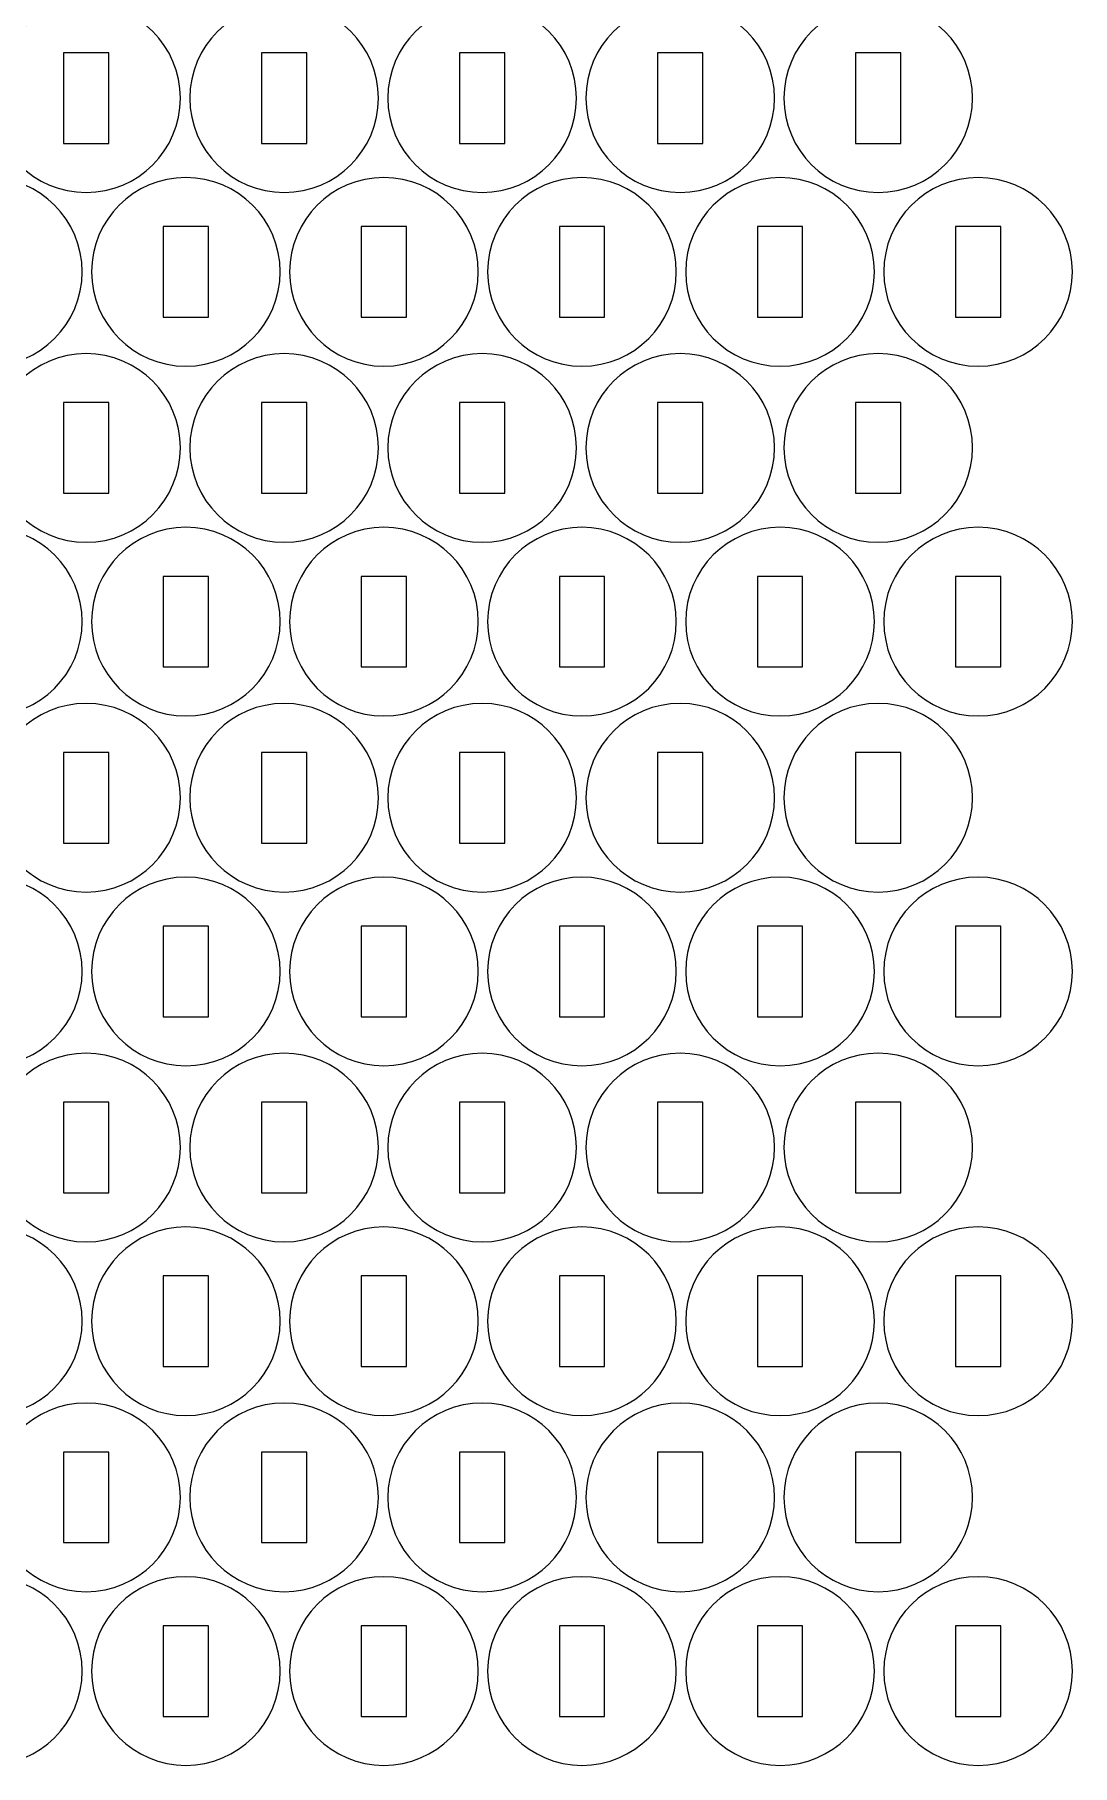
# Model space of a CAD drawing. Header units: millimetres. Extents: x -587 to 587, y -183 to 183.
# Drawn here: x 517.8 to 586.6, y -50.1 to 64.6 of the extents above; entities that cross this region are included whole.
import ezdxf

# ---------------------------------------------------------------- set-up
doc = ezdxf.new("R2010")
doc.units = ezdxf.units.MM
doc.header["$MEASUREMENT"] = 0
doc.layers.add('Camada 1', color=7, linetype='Continuous')

msp = doc.modelspace()

# ---------------------------------------------------------------- linework, layer by layer
at = {"layer": 'Camada 1', "lineweight": 20}
for points in [[(521.2447, 66.6171), (524.6965, 66.6171), (527.4947, 63.8189), (527.4947, 60.3671), (527.4947, 60.3671), (527.4947, 56.9153), (524.6965, 54.1171), (521.2447, 54.1171), (521.2447, 54.1171), (517.7929, 54.1171), (514.9947, 56.9153), (514.9947, 60.3671), (514.9947, 60.3671), (514.9947, 63.8189), (517.7929, 66.6171), (521.2447, 66.6171)], [(534.368, 66.6171), (537.8198, 66.6171), (540.618, 63.8189), (540.618, 60.3671), (540.618, 60.3671), (540.618, 56.9153), (537.8198, 54.1171), (534.368, 54.1171), (534.368, 54.1171), (530.9162, 54.1171), (528.118, 56.9153), (528.118, 60.3671), (528.118, 60.3671), (528.118, 63.8189), (530.9162, 66.6171), (534.368, 66.6171)], [(547.4913, 66.6171), (550.9431, 66.6171), (553.7413, 63.8189), (553.7413, 60.3671), (553.7413, 60.3671), (553.7413, 56.9153), (550.9431, 54.1171), (547.4913, 54.1171), (547.4913, 54.1171), (544.0395, 54.1171), (541.2413, 56.9153), (541.2413, 60.3671), (541.2413, 60.3671), (541.2413, 63.8189), (544.0395, 66.6171), (547.4913, 66.6171)], [(560.6146, 66.6171), (564.0664, 66.6171), (566.8646, 63.8189), (566.8646, 60.3671), (566.8646, 60.3671), (566.8646, 56.9153), (564.0664, 54.1171), (560.6146, 54.1171), (560.6146, 54.1171), (557.1628, 54.1171), (554.3646, 56.9153), (554.3646, 60.3671), (554.3646, 60.3671), (554.3646, 63.8189), (557.1628, 66.6171), (560.6146, 66.6171)], [(573.7379, 66.6171), (577.1897, 66.6171), (579.9879, 63.8189), (579.9879, 60.3671), (579.9879, 60.3671), (579.9879, 56.9153), (577.1897, 54.1171), (573.7379, 54.1171), (573.7379, 54.1171), (570.2861, 54.1171), (567.4879, 56.9153), (567.4879, 60.3671), (567.4879, 60.3671), (567.4879, 63.8189), (570.2861, 66.6171), (573.7379, 66.6171)], [(519.7447, 63.3671), (519.7447, 63.3671), (522.7447, 63.3671), (522.7447, 63.3671), (522.7447, 63.3671), (522.7447, 63.3671), (522.7447, 57.3671), (522.7447, 57.3671), (522.7447, 57.3671), (522.7447, 57.3671), (519.7447, 57.3671), (519.7447, 57.3671), (519.7447, 57.3671), (519.7447, 57.3671), (519.7447, 63.3671), (519.7447, 63.3671)], [(532.868, 63.3671), (532.868, 63.3671), (535.868, 63.3671), (535.868, 63.3671), (535.868, 63.3671), (535.868, 63.3671), (535.868, 57.3671), (535.868, 57.3671), (535.868, 57.3671), (535.868, 57.3671), (532.868, 57.3671), (532.868, 57.3671), (532.868, 57.3671), (532.868, 57.3671), (532.868, 63.3671), (532.868, 63.3671)], [(545.9913, 63.3671), (545.9913, 63.3671), (548.9913, 63.3671), (548.9913, 63.3671), (548.9913, 63.3671), (548.9913, 63.3671), (548.9913, 57.3671), (548.9913, 57.3671), (548.9913, 57.3671), (548.9913, 57.3671), (545.9913, 57.3671), (545.9913, 57.3671), (545.9913, 57.3671), (545.9913, 57.3671), (545.9913, 63.3671), (545.9913, 63.3671)], [(559.1146, 63.3671), (559.1146, 63.3671), (562.1146, 63.3671), (562.1146, 63.3671), (562.1146, 63.3671), (562.1146, 63.3671), (562.1146, 57.3671), (562.1146, 57.3671), (562.1146, 57.3671), (562.1146, 57.3671), (559.1146, 57.3671), (559.1146, 57.3671), (559.1146, 57.3671), (559.1146, 57.3671), (559.1146, 63.3671), (559.1146, 63.3671)], [(572.2379, 63.3671), (572.2379, 63.3671), (575.2379, 63.3671), (575.2379, 63.3671), (575.2379, 63.3671), (575.2379, 63.3671), (575.2379, 57.3671), (575.2379, 57.3671), (575.2379, 57.3671), (575.2379, 57.3671), (572.2379, 57.3671), (572.2379, 57.3671), (572.2379, 57.3671), (572.2379, 57.3671), (572.2379, 63.3671), (572.2379, 63.3671)], [(514.736, 55.1076), (518.1878, 55.1076), (520.986, 52.3094), (520.986, 48.8576), (520.986, 48.8576), (520.986, 45.4058), (518.1878, 42.6076), (514.736, 42.6076), (514.736, 42.6076), (511.2842, 42.6076), (508.486, 45.4058), (508.486, 48.8576), (508.486, 48.8576), (508.486, 52.3094), (511.2842, 55.1076), (514.736, 55.1076)], [(527.8593, 55.1076), (531.3111, 55.1076), (534.1093, 52.3094), (534.1093, 48.8576), (534.1093, 48.8576), (534.1093, 45.4058), (531.3111, 42.6076), (527.8593, 42.6076), (527.8593, 42.6076), (524.4075, 42.6076), (521.6093, 45.4058), (521.6093, 48.8576), (521.6093, 48.8576), (521.6093, 52.3094), (524.4075, 55.1076), (527.8593, 55.1076)], [(540.9826, 55.1076), (544.4344, 55.1076), (547.2326, 52.3094), (547.2326, 48.8576), (547.2326, 48.8576), (547.2326, 45.4058), (544.4344, 42.6076), (540.9826, 42.6076), (540.9826, 42.6076), (537.5308, 42.6076), (534.7326, 45.4058), (534.7326, 48.8576), (534.7326, 48.8576), (534.7326, 52.3094), (537.5308, 55.1076), (540.9826, 55.1076)], [(554.1059, 55.1076), (557.5577, 55.1076), (560.3559, 52.3094), (560.3559, 48.8576), (560.3559, 48.8576), (560.3559, 45.4058), (557.5577, 42.6076), (554.1059, 42.6076), (554.1059, 42.6076), (550.6541, 42.6076), (547.8559, 45.4058), (547.8559, 48.8576), (547.8559, 48.8576), (547.8559, 52.3094), (550.6541, 55.1076), (554.1059, 55.1076)], [(567.2292, 55.1076), (570.681, 55.1076), (573.4792, 52.3094), (573.4792, 48.8576), (573.4792, 48.8576), (573.4792, 45.4058), (570.681, 42.6076), (567.2292, 42.6076), (567.2292, 42.6076), (563.7774, 42.6076), (560.9792, 45.4058), (560.9792, 48.8576), (560.9792, 48.8576), (560.9792, 52.3094), (563.7774, 55.1076), (567.2292, 55.1076)], [(580.3525, 55.1076), (583.8043, 55.1076), (586.6025, 52.3094), (586.6025, 48.8576), (586.6025, 48.8576), (586.6025, 45.4058), (583.8043, 42.6076), (580.3525, 42.6076), (580.3525, 42.6076), (576.9007, 42.6076), (574.1025, 45.4058), (574.1025, 48.8576), (574.1025, 48.8576), (574.1025, 52.3094), (576.9007, 55.1076), (580.3525, 55.1076)], [(526.3593, 51.8576), (526.3593, 51.8576), (529.3593, 51.8576), (529.3593, 51.8576), (529.3593, 51.8576), (529.3593, 51.8576), (529.3593, 45.8576), (529.3593, 45.8576), (529.3593, 45.8576), (529.3593, 45.8576), (526.3593, 45.8576), (526.3593, 45.8576), (526.3593, 45.8576), (526.3593, 45.8576), (526.3593, 51.8576), (526.3593, 51.8576)], [(539.4826, 51.8576), (539.4826, 51.8576), (542.4826, 51.8576), (542.4826, 51.8576), (542.4826, 51.8576), (542.4826, 51.8576), (542.4826, 45.8576), (542.4826, 45.8576), (542.4826, 45.8576), (542.4826, 45.8576), (539.4826, 45.8576), (539.4826, 45.8576), (539.4826, 45.8576), (539.4826, 45.8576), (539.4826, 51.8576), (539.4826, 51.8576)], [(552.6059, 51.8576), (552.6059, 51.8576), (555.6059, 51.8576), (555.6059, 51.8576), (555.6059, 51.8576), (555.6059, 51.8576), (555.6059, 45.8576), (555.6059, 45.8576), (555.6059, 45.8576), (555.6059, 45.8576), (552.6059, 45.8576), (552.6059, 45.8576), (552.6059, 45.8576), (552.6059, 45.8576), (552.6059, 51.8576), (552.6059, 51.8576)], [(565.7292, 51.8576), (565.7292, 51.8576), (568.7292, 51.8576), (568.7292, 51.8576), (568.7292, 51.8576), (568.7292, 51.8576), (568.7292, 45.8576), (568.7292, 45.8576), (568.7292, 45.8576), (568.7292, 45.8576), (565.7292, 45.8576), (565.7292, 45.8576), (565.7292, 45.8576), (565.7292, 45.8576), (565.7292, 51.8576), (565.7292, 51.8576)], [(578.8525, 51.8576), (578.8525, 51.8576), (581.8525, 51.8576), (581.8525, 51.8576), (581.8525, 51.8576), (581.8525, 51.8576), (581.8525, 45.8576), (581.8525, 45.8576), (581.8525, 45.8576), (581.8525, 45.8576), (578.8525, 45.8576), (578.8525, 45.8576), (578.8525, 45.8576), (578.8525, 45.8576), (578.8525, 51.8576), (578.8525, 51.8576)], [(521.2447, 43.4395), (524.6965, 43.4395), (527.4947, 40.6413), (527.4947, 37.1895), (527.4947, 37.1895), (527.4947, 33.7377), (524.6965, 30.9395), (521.2447, 30.9395), (521.2447, 30.9395), (517.7929, 30.9395), (514.9947, 33.7377), (514.9947, 37.1895), (514.9947, 37.1895), (514.9947, 40.6413), (517.7929, 43.4395), (521.2447, 43.4395)], [(534.368, 43.4395), (537.8198, 43.4395), (540.618, 40.6413), (540.618, 37.1895), (540.618, 37.1895), (540.618, 33.7377), (537.8198, 30.9395), (534.368, 30.9395), (534.368, 30.9395), (530.9162, 30.9395), (528.118, 33.7377), (528.118, 37.1895), (528.118, 37.1895), (528.118, 40.6413), (530.9162, 43.4395), (534.368, 43.4395)], [(547.4913, 43.4395), (550.9431, 43.4395), (553.7413, 40.6413), (553.7413, 37.1895), (553.7413, 37.1895), (553.7413, 33.7377), (550.9431, 30.9395), (547.4913, 30.9395), (547.4913, 30.9395), (544.0395, 30.9395), (541.2413, 33.7377), (541.2413, 37.1895), (541.2413, 37.1895), (541.2413, 40.6413), (544.0395, 43.4395), (547.4913, 43.4395)], [(560.6146, 43.4395), (564.0664, 43.4395), (566.8646, 40.6413), (566.8646, 37.1895), (566.8646, 37.1895), (566.8646, 33.7377), (564.0664, 30.9395), (560.6146, 30.9395), (560.6146, 30.9395), (557.1628, 30.9395), (554.3646, 33.7377), (554.3646, 37.1895), (554.3646, 37.1895), (554.3646, 40.6413), (557.1628, 43.4395), (560.6146, 43.4395)], [(573.7379, 43.4395), (577.1897, 43.4395), (579.9879, 40.6413), (579.9879, 37.1895), (579.9879, 37.1895), (579.9879, 33.7377), (577.1897, 30.9395), (573.7379, 30.9395), (573.7379, 30.9395), (570.2861, 30.9395), (567.4879, 33.7377), (567.4879, 37.1895), (567.4879, 37.1895), (567.4879, 40.6413), (570.2861, 43.4395), (573.7379, 43.4395)], [(519.7447, 40.1895), (519.7447, 40.1895), (522.7447, 40.1895), (522.7447, 40.1895), (522.7447, 40.1895), (522.7447, 40.1895), (522.7447, 34.1895), (522.7447, 34.1895), (522.7447, 34.1895), (522.7447, 34.1895), (519.7447, 34.1895), (519.7447, 34.1895), (519.7447, 34.1895), (519.7447, 34.1895), (519.7447, 40.1895), (519.7447, 40.1895)], [(532.868, 40.1895), (532.868, 40.1895), (535.868, 40.1895), (535.868, 40.1895), (535.868, 40.1895), (535.868, 40.1895), (535.868, 34.1895), (535.868, 34.1895), (535.868, 34.1895), (535.868, 34.1895), (532.868, 34.1895), (532.868, 34.1895), (532.868, 34.1895), (532.868, 34.1895), (532.868, 40.1895), (532.868, 40.1895)], [(545.9913, 40.1895), (545.9913, 40.1895), (548.9913, 40.1895), (548.9913, 40.1895), (548.9913, 40.1895), (548.9913, 40.1895), (548.9913, 34.1895), (548.9913, 34.1895), (548.9913, 34.1895), (548.9913, 34.1895), (545.9913, 34.1895), (545.9913, 34.1895), (545.9913, 34.1895), (545.9913, 34.1895), (545.9913, 40.1895), (545.9913, 40.1895)], [(559.1146, 40.1895), (559.1146, 40.1895), (562.1146, 40.1895), (562.1146, 40.1895), (562.1146, 40.1895), (562.1146, 40.1895), (562.1146, 34.1895), (562.1146, 34.1895), (562.1146, 34.1895), (562.1146, 34.1895), (559.1146, 34.1895), (559.1146, 34.1895), (559.1146, 34.1895), (559.1146, 34.1895), (559.1146, 40.1895), (559.1146, 40.1895)], [(572.2379, 40.1895), (572.2379, 40.1895), (575.2379, 40.1895), (575.2379, 40.1895), (575.2379, 40.1895), (575.2379, 40.1895), (575.2379, 34.1895), (575.2379, 34.1895), (575.2379, 34.1895), (575.2379, 34.1895), (572.2379, 34.1895), (572.2379, 34.1895), (572.2379, 34.1895), (572.2379, 34.1895), (572.2379, 40.1895), (572.2379, 40.1895)], [(514.736, 31.93), (518.1878, 31.93), (520.986, 29.1318), (520.986, 25.68), (520.986, 25.68), (520.986, 22.2282), (518.1878, 19.43), (514.736, 19.43), (514.736, 19.43), (511.2842, 19.43), (508.486, 22.2282), (508.486, 25.68), (508.486, 25.68), (508.486, 29.1318), (511.2842, 31.93), (514.736, 31.93)], [(527.8593, 31.93), (531.3111, 31.93), (534.1093, 29.1318), (534.1093, 25.68), (534.1093, 25.68), (534.1093, 22.2282), (531.3111, 19.43), (527.8593, 19.43), (527.8593, 19.43), (524.4075, 19.43), (521.6093, 22.2282), (521.6093, 25.68), (521.6093, 25.68), (521.6093, 29.1318), (524.4075, 31.93), (527.8593, 31.93)], [(540.9826, 31.93), (544.4344, 31.93), (547.2326, 29.1318), (547.2326, 25.68), (547.2326, 25.68), (547.2326, 22.2282), (544.4344, 19.43), (540.9826, 19.43), (540.9826, 19.43), (537.5308, 19.43), (534.7326, 22.2282), (534.7326, 25.68), (534.7326, 25.68), (534.7326, 29.1318), (537.5308, 31.93), (540.9826, 31.93)], [(554.1059, 31.93), (557.5577, 31.93), (560.3559, 29.1318), (560.3559, 25.68), (560.3559, 25.68), (560.3559, 22.2282), (557.5577, 19.43), (554.1059, 19.43), (554.1059, 19.43), (550.6541, 19.43), (547.8559, 22.2282), (547.8559, 25.68), (547.8559, 25.68), (547.8559, 29.1318), (550.6541, 31.93), (554.1059, 31.93)], [(567.2292, 31.93), (570.681, 31.93), (573.4792, 29.1318), (573.4792, 25.68), (573.4792, 25.68), (573.4792, 22.2282), (570.681, 19.43), (567.2292, 19.43), (567.2292, 19.43), (563.7774, 19.43), (560.9792, 22.2282), (560.9792, 25.68), (560.9792, 25.68), (560.9792, 29.1318), (563.7774, 31.93), (567.2292, 31.93)], [(580.3525, 31.93), (583.8043, 31.93), (586.6025, 29.1318), (586.6025, 25.68), (586.6025, 25.68), (586.6025, 22.2282), (583.8043, 19.43), (580.3525, 19.43), (580.3525, 19.43), (576.9007, 19.43), (574.1025, 22.2282), (574.1025, 25.68), (574.1025, 25.68), (574.1025, 29.1318), (576.9007, 31.93), (580.3525, 31.93)], [(526.3593, 28.68), (526.3593, 28.68), (529.3593, 28.68), (529.3593, 28.68), (529.3593, 28.68), (529.3593, 28.68), (529.3593, 22.68), (529.3593, 22.68), (529.3593, 22.68), (529.3593, 22.68), (526.3593, 22.68), (526.3593, 22.68), (526.3593, 22.68), (526.3593, 22.68), (526.3593, 28.68), (526.3593, 28.68)], [(539.4826, 28.68), (539.4826, 28.68), (542.4826, 28.68), (542.4826, 28.68), (542.4826, 28.68), (542.4826, 28.68), (542.4826, 22.68), (542.4826, 22.68), (542.4826, 22.68), (542.4826, 22.68), (539.4826, 22.68), (539.4826, 22.68), (539.4826, 22.68), (539.4826, 22.68), (539.4826, 28.68), (539.4826, 28.68)], [(552.6059, 28.68), (552.6059, 28.68), (555.6059, 28.68), (555.6059, 28.68), (555.6059, 28.68), (555.6059, 28.68), (555.6059, 22.68), (555.6059, 22.68), (555.6059, 22.68), (555.6059, 22.68), (552.6059, 22.68), (552.6059, 22.68), (552.6059, 22.68), (552.6059, 22.68), (552.6059, 28.68), (552.6059, 28.68)], [(565.7292, 28.68), (565.7292, 28.68), (568.7292, 28.68), (568.7292, 28.68), (568.7292, 28.68), (568.7292, 28.68), (568.7292, 22.68), (568.7292, 22.68), (568.7292, 22.68), (568.7292, 22.68), (565.7292, 22.68), (565.7292, 22.68), (565.7292, 22.68), (565.7292, 22.68), (565.7292, 28.68), (565.7292, 28.68)], [(578.8525, 28.68), (578.8525, 28.68), (581.8525, 28.68), (581.8525, 28.68), (581.8525, 28.68), (581.8525, 28.68), (581.8525, 22.68), (581.8525, 22.68), (581.8525, 22.68), (581.8525, 22.68), (578.8525, 22.68), (578.8525, 22.68), (578.8525, 22.68), (578.8525, 22.68), (578.8525, 28.68), (578.8525, 28.68)], [(521.2447, 20.2619), (524.6965, 20.2619), (527.4947, 17.4637), (527.4947, 14.0119), (527.4947, 14.0119), (527.4947, 10.5601), (524.6965, 7.7619), (521.2447, 7.7619), (521.2447, 7.7619), (517.7929, 7.7619), (514.9947, 10.5601), (514.9947, 14.0119), (514.9947, 14.0119), (514.9947, 17.4637), (517.7929, 20.2619), (521.2447, 20.2619)], [(534.368, 20.2619), (537.8198, 20.2619), (540.618, 17.4637), (540.618, 14.0119), (540.618, 14.0119), (540.618, 10.5601), (537.8198, 7.7619), (534.368, 7.7619), (534.368, 7.7619), (530.9162, 7.7619), (528.118, 10.5601), (528.118, 14.0119), (528.118, 14.0119), (528.118, 17.4637), (530.9162, 20.2619), (534.368, 20.2619)], [(547.4913, 20.2619), (550.9431, 20.2619), (553.7413, 17.4637), (553.7413, 14.0119), (553.7413, 14.0119), (553.7413, 10.5601), (550.9431, 7.7619), (547.4913, 7.7619), (547.4913, 7.7619), (544.0395, 7.7619), (541.2413, 10.5601), (541.2413, 14.0119), (541.2413, 14.0119), (541.2413, 17.4637), (544.0395, 20.2619), (547.4913, 20.2619)], [(560.6146, 20.2619), (564.0664, 20.2619), (566.8646, 17.4637), (566.8646, 14.0119), (566.8646, 14.0119), (566.8646, 10.5601), (564.0664, 7.7619), (560.6146, 7.7619), (560.6146, 7.7619), (557.1628, 7.7619), (554.3646, 10.5601), (554.3646, 14.0119), (554.3646, 14.0119), (554.3646, 17.4637), (557.1628, 20.2619), (560.6146, 20.2619)], [(573.7379, 20.2619), (577.1897, 20.2619), (579.9879, 17.4637), (579.9879, 14.0119), (579.9879, 14.0119), (579.9879, 10.5601), (577.1897, 7.7619), (573.7379, 7.7619), (573.7379, 7.7619), (570.2861, 7.7619), (567.4879, 10.5601), (567.4879, 14.0119), (567.4879, 14.0119), (567.4879, 17.4637), (570.2861, 20.2619), (573.7379, 20.2619)], [(519.7447, 17.0119), (519.7447, 17.0119), (522.7447, 17.0119), (522.7447, 17.0119), (522.7447, 17.0119), (522.7447, 17.0119), (522.7447, 11.0119), (522.7447, 11.0119), (522.7447, 11.0119), (522.7447, 11.0119), (519.7447, 11.0119), (519.7447, 11.0119), (519.7447, 11.0119), (519.7447, 11.0119), (519.7447, 17.0119), (519.7447, 17.0119)], [(532.868, 17.0119), (532.868, 17.0119), (535.868, 17.0119), (535.868, 17.0119), (535.868, 17.0119), (535.868, 17.0119), (535.868, 11.0119), (535.868, 11.0119), (535.868, 11.0119), (535.868, 11.0119), (532.868, 11.0119), (532.868, 11.0119), (532.868, 11.0119), (532.868, 11.0119), (532.868, 17.0119), (532.868, 17.0119)], [(545.9913, 17.0119), (545.9913, 17.0119), (548.9913, 17.0119), (548.9913, 17.0119), (548.9913, 17.0119), (548.9913, 17.0119), (548.9913, 11.0119), (548.9913, 11.0119), (548.9913, 11.0119), (548.9913, 11.0119), (545.9913, 11.0119), (545.9913, 11.0119), (545.9913, 11.0119), (545.9913, 11.0119), (545.9913, 17.0119), (545.9913, 17.0119)], [(559.1146, 17.0119), (559.1146, 17.0119), (562.1146, 17.0119), (562.1146, 17.0119), (562.1146, 17.0119), (562.1146, 17.0119), (562.1146, 11.0119), (562.1146, 11.0119), (562.1146, 11.0119), (562.1146, 11.0119), (559.1146, 11.0119), (559.1146, 11.0119), (559.1146, 11.0119), (559.1146, 11.0119), (559.1146, 17.0119), (559.1146, 17.0119)], [(572.2379, 17.0119), (572.2379, 17.0119), (575.2379, 17.0119), (575.2379, 17.0119), (575.2379, 17.0119), (575.2379, 17.0119), (575.2379, 11.0119), (575.2379, 11.0119), (575.2379, 11.0119), (575.2379, 11.0119), (572.2379, 11.0119), (572.2379, 11.0119), (572.2379, 11.0119), (572.2379, 11.0119), (572.2379, 17.0119), (572.2379, 17.0119)], [(514.736, 8.7524), (518.1878, 8.7524), (520.986, 5.9542), (520.986, 2.5024), (520.986, 2.5024), (520.986, -0.9494), (518.1878, -3.7476), (514.736, -3.7476), (514.736, -3.7476), (511.2842, -3.7476), (508.486, -0.9494), (508.486, 2.5024), (508.486, 2.5024), (508.486, 5.9542), (511.2842, 8.7524), (514.736, 8.7524)], [(527.8593, 8.7524), (531.3111, 8.7524), (534.1093, 5.9542), (534.1093, 2.5024), (534.1093, 2.5024), (534.1093, -0.9494), (531.3111, -3.7476), (527.8593, -3.7476), (527.8593, -3.7476), (524.4075, -3.7476), (521.6093, -0.9494), (521.6093, 2.5024), (521.6093, 2.5024), (521.6093, 5.9542), (524.4075, 8.7524), (527.8593, 8.7524)], [(540.9826, 8.7524), (544.4344, 8.7524), (547.2326, 5.9542), (547.2326, 2.5024), (547.2326, 2.5024), (547.2326, -0.9494), (544.4344, -3.7476), (540.9826, -3.7476), (540.9826, -3.7476), (537.5308, -3.7476), (534.7326, -0.9494), (534.7326, 2.5024), (534.7326, 2.5024), (534.7326, 5.9542), (537.5308, 8.7524), (540.9826, 8.7524)], [(554.1059, 8.7524), (557.5577, 8.7524), (560.3559, 5.9542), (560.3559, 2.5024), (560.3559, 2.5024), (560.3559, -0.9494), (557.5577, -3.7476), (554.1059, -3.7476), (554.1059, -3.7476), (550.6541, -3.7476), (547.8559, -0.9494), (547.8559, 2.5024), (547.8559, 2.5024), (547.8559, 5.9542), (550.6541, 8.7524), (554.1059, 8.7524)], [(567.2292, 8.7524), (570.681, 8.7524), (573.4792, 5.9542), (573.4792, 2.5024), (573.4792, 2.5024), (573.4792, -0.9494), (570.681, -3.7476), (567.2292, -3.7476), (567.2292, -3.7476), (563.7774, -3.7476), (560.9792, -0.9494), (560.9792, 2.5024), (560.9792, 2.5024), (560.9792, 5.9542), (563.7774, 8.7524), (567.2292, 8.7524)], [(580.3525, 8.7524), (583.8043, 8.7524), (586.6025, 5.9542), (586.6025, 2.5024), (586.6025, 2.5024), (586.6025, -0.9494), (583.8043, -3.7476), (580.3525, -3.7476), (580.3525, -3.7476), (576.9007, -3.7476), (574.1025, -0.9494), (574.1025, 2.5024), (574.1025, 2.5024), (574.1025, 5.9542), (576.9007, 8.7524), (580.3525, 8.7524)], [(526.3593, 5.5024), (526.3593, 5.5024), (529.3593, 5.5024), (529.3593, 5.5024), (529.3593, 5.5024), (529.3593, 5.5024), (529.3593, -0.4976), (529.3593, -0.4976), (529.3593, -0.4976), (529.3593, -0.4976), (526.3593, -0.4976), (526.3593, -0.4976), (526.3593, -0.4976), (526.3593, -0.4976), (526.3593, 5.5024), (526.3593, 5.5024)], [(539.4826, 5.5024), (539.4826, 5.5024), (542.4826, 5.5024), (542.4826, 5.5024), (542.4826, 5.5024), (542.4826, 5.5024), (542.4826, -0.4976), (542.4826, -0.4976), (542.4826, -0.4976), (542.4826, -0.4976), (539.4826, -0.4976), (539.4826, -0.4976), (539.4826, -0.4976), (539.4826, -0.4976), (539.4826, 5.5024), (539.4826, 5.5024)], [(552.6059, 5.5024), (552.6059, 5.5024), (555.6059, 5.5024), (555.6059, 5.5024), (555.6059, 5.5024), (555.6059, 5.5024), (555.6059, -0.4976), (555.6059, -0.4976), (555.6059, -0.4976), (555.6059, -0.4976), (552.6059, -0.4976), (552.6059, -0.4976), (552.6059, -0.4976), (552.6059, -0.4976), (552.6059, 5.5024), (552.6059, 5.5024)], [(565.7292, 5.5024), (565.7292, 5.5024), (568.7292, 5.5024), (568.7292, 5.5024), (568.7292, 5.5024), (568.7292, 5.5024), (568.7292, -0.4976), (568.7292, -0.4976), (568.7292, -0.4976), (568.7292, -0.4976), (565.7292, -0.4976), (565.7292, -0.4976), (565.7292, -0.4976), (565.7292, -0.4976), (565.7292, 5.5024), (565.7292, 5.5024)], [(578.8525, 5.5024), (578.8525, 5.5024), (581.8525, 5.5024), (581.8525, 5.5024), (581.8525, 5.5024), (581.8525, 5.5024), (581.8525, -0.4976), (581.8525, -0.4976), (581.8525, -0.4976), (581.8525, -0.4976), (578.8525, -0.4976), (578.8525, -0.4976), (578.8525, -0.4976), (578.8525, -0.4976), (578.8525, 5.5024), (578.8525, 5.5024)], [(521.2447, -2.9157), (524.6965, -2.9157), (527.4947, -5.7139), (527.4947, -9.1657), (527.4947, -9.1657), (527.4947, -12.6175), (524.6965, -15.4157), (521.2447, -15.4157), (521.2447, -15.4157), (517.7929, -15.4157), (514.9947, -12.6175), (514.9947, -9.1657), (514.9947, -9.1657), (514.9947, -5.7139), (517.7929, -2.9157), (521.2447, -2.9157)], [(534.368, -2.9157), (537.8198, -2.9157), (540.618, -5.7139), (540.618, -9.1657), (540.618, -9.1657), (540.618, -12.6175), (537.8198, -15.4157), (534.368, -15.4157), (534.368, -15.4157), (530.9162, -15.4157), (528.118, -12.6175), (528.118, -9.1657), (528.118, -9.1657), (528.118, -5.7139), (530.9162, -2.9157), (534.368, -2.9157)], [(547.4913, -2.9157), (550.9431, -2.9157), (553.7413, -5.7139), (553.7413, -9.1657), (553.7413, -9.1657), (553.7413, -12.6175), (550.9431, -15.4157), (547.4913, -15.4157), (547.4913, -15.4157), (544.0395, -15.4157), (541.2413, -12.6175), (541.2413, -9.1657), (541.2413, -9.1657), (541.2413, -5.7139), (544.0395, -2.9157), (547.4913, -2.9157)], [(560.6146, -2.9157), (564.0664, -2.9157), (566.8646, -5.7139), (566.8646, -9.1657), (566.8646, -9.1657), (566.8646, -12.6175), (564.0664, -15.4157), (560.6146, -15.4157), (560.6146, -15.4157), (557.1628, -15.4157), (554.3646, -12.6175), (554.3646, -9.1657), (554.3646, -9.1657), (554.3646, -5.7139), (557.1628, -2.9157), (560.6146, -2.9157)], [(573.7379, -2.9157), (577.1897, -2.9157), (579.9879, -5.7139), (579.9879, -9.1657), (579.9879, -9.1657), (579.9879, -12.6175), (577.1897, -15.4157), (573.7379, -15.4157), (573.7379, -15.4157), (570.2861, -15.4157), (567.4879, -12.6175), (567.4879, -9.1657), (567.4879, -9.1657), (567.4879, -5.7139), (570.2861, -2.9157), (573.7379, -2.9157)], [(519.7447, -6.1657), (519.7447, -6.1657), (522.7447, -6.1657), (522.7447, -6.1657), (522.7447, -6.1657), (522.7447, -6.1657), (522.7447, -12.1657), (522.7447, -12.1657), (522.7447, -12.1657), (522.7447, -12.1657), (519.7447, -12.1657), (519.7447, -12.1657), (519.7447, -12.1657), (519.7447, -12.1657), (519.7447, -6.1657), (519.7447, -6.1657)], [(532.868, -6.1657), (532.868, -6.1657), (535.868, -6.1657), (535.868, -6.1657), (535.868, -6.1657), (535.868, -6.1657), (535.868, -12.1657), (535.868, -12.1657), (535.868, -12.1657), (535.868, -12.1657), (532.868, -12.1657), (532.868, -12.1657), (532.868, -12.1657), (532.868, -12.1657), (532.868, -6.1657), (532.868, -6.1657)], [(545.9913, -6.1657), (545.9913, -6.1657), (548.9913, -6.1657), (548.9913, -6.1657), (548.9913, -6.1657), (548.9913, -6.1657), (548.9913, -12.1657), (548.9913, -12.1657), (548.9913, -12.1657), (548.9913, -12.1657), (545.9913, -12.1657), (545.9913, -12.1657), (545.9913, -12.1657), (545.9913, -12.1657), (545.9913, -6.1657), (545.9913, -6.1657)], [(559.1146, -6.1657), (559.1146, -6.1657), (562.1146, -6.1657), (562.1146, -6.1657), (562.1146, -6.1657), (562.1146, -6.1657), (562.1146, -12.1657), (562.1146, -12.1657), (562.1146, -12.1657), (562.1146, -12.1657), (559.1146, -12.1657), (559.1146, -12.1657), (559.1146, -12.1657), (559.1146, -12.1657), (559.1146, -6.1657), (559.1146, -6.1657)], [(572.2379, -6.1657), (572.2379, -6.1657), (575.2379, -6.1657), (575.2379, -6.1657), (575.2379, -6.1657), (575.2379, -6.1657), (575.2379, -12.1657), (575.2379, -12.1657), (575.2379, -12.1657), (575.2379, -12.1657), (572.2379, -12.1657), (572.2379, -12.1657), (572.2379, -12.1657), (572.2379, -12.1657), (572.2379, -6.1657), (572.2379, -6.1657)], [(514.736, -14.4252), (518.1878, -14.4252), (520.986, -17.2234), (520.986, -20.6752), (520.986, -20.6752), (520.986, -24.127), (518.1878, -26.9252), (514.736, -26.9252), (514.736, -26.9252), (511.2842, -26.9252), (508.486, -24.127), (508.486, -20.6752), (508.486, -20.6752), (508.486, -17.2234), (511.2842, -14.4252), (514.736, -14.4252)], [(527.8593, -14.4252), (531.3111, -14.4252), (534.1093, -17.2234), (534.1093, -20.6752), (534.1093, -20.6752), (534.1093, -24.127), (531.3111, -26.9252), (527.8593, -26.9252), (527.8593, -26.9252), (524.4075, -26.9252), (521.6093, -24.127), (521.6093, -20.6752), (521.6093, -20.6752), (521.6093, -17.2234), (524.4075, -14.4252), (527.8593, -14.4252)], [(540.9826, -14.4252), (544.4344, -14.4252), (547.2326, -17.2234), (547.2326, -20.6752), (547.2326, -20.6752), (547.2326, -24.127), (544.4344, -26.9252), (540.9826, -26.9252), (540.9826, -26.9252), (537.5308, -26.9252), (534.7326, -24.127), (534.7326, -20.6752), (534.7326, -20.6752), (534.7326, -17.2234), (537.5308, -14.4252), (540.9826, -14.4252)], [(554.1059, -14.4252), (557.5577, -14.4252), (560.3559, -17.2234), (560.3559, -20.6752), (560.3559, -20.6752), (560.3559, -24.127), (557.5577, -26.9252), (554.1059, -26.9252), (554.1059, -26.9252), (550.6541, -26.9252), (547.8559, -24.127), (547.8559, -20.6752), (547.8559, -20.6752), (547.8559, -17.2234), (550.6541, -14.4252), (554.1059, -14.4252)], [(567.2292, -14.4252), (570.681, -14.4252), (573.4792, -17.2234), (573.4792, -20.6752), (573.4792, -20.6752), (573.4792, -24.127), (570.681, -26.9252), (567.2292, -26.9252), (567.2292, -26.9252), (563.7774, -26.9252), (560.9792, -24.127), (560.9792, -20.6752), (560.9792, -20.6752), (560.9792, -17.2234), (563.7774, -14.4252), (567.2292, -14.4252)], [(580.3525, -14.4252), (583.8043, -14.4252), (586.6025, -17.2234), (586.6025, -20.6752), (586.6025, -20.6752), (586.6025, -24.127), (583.8043, -26.9252), (580.3525, -26.9252), (580.3525, -26.9252), (576.9007, -26.9252), (574.1025, -24.127), (574.1025, -20.6752), (574.1025, -20.6752), (574.1025, -17.2234), (576.9007, -14.4252), (580.3525, -14.4252)], [(526.3593, -17.6752), (526.3593, -17.6752), (529.3593, -17.6752), (529.3593, -17.6752), (529.3593, -17.6752), (529.3593, -17.6752), (529.3593, -23.6752), (529.3593, -23.6752), (529.3593, -23.6752), (529.3593, -23.6752), (526.3593, -23.6752), (526.3593, -23.6752), (526.3593, -23.6752), (526.3593, -23.6752), (526.3593, -17.6752), (526.3593, -17.6752)], [(539.4826, -17.6752), (539.4826, -17.6752), (542.4826, -17.6752), (542.4826, -17.6752), (542.4826, -17.6752), (542.4826, -17.6752), (542.4826, -23.6752), (542.4826, -23.6752), (542.4826, -23.6752), (542.4826, -23.6752), (539.4826, -23.6752), (539.4826, -23.6752), (539.4826, -23.6752), (539.4826, -23.6752), (539.4826, -17.6752), (539.4826, -17.6752)], [(552.6059, -17.6752), (552.6059, -17.6752), (555.6059, -17.6752), (555.6059, -17.6752), (555.6059, -17.6752), (555.6059, -17.6752), (555.6059, -23.6752), (555.6059, -23.6752), (555.6059, -23.6752), (555.6059, -23.6752), (552.6059, -23.6752), (552.6059, -23.6752), (552.6059, -23.6752), (552.6059, -23.6752), (552.6059, -17.6752), (552.6059, -17.6752)], [(565.7292, -17.6752), (565.7292, -17.6752), (568.7292, -17.6752), (568.7292, -17.6752), (568.7292, -17.6752), (568.7292, -17.6752), (568.7292, -23.6752), (568.7292, -23.6752), (568.7292, -23.6752), (568.7292, -23.6752), (565.7292, -23.6752), (565.7292, -23.6752), (565.7292, -23.6752), (565.7292, -23.6752), (565.7292, -17.6752), (565.7292, -17.6752)], [(578.8525, -17.6752), (578.8525, -17.6752), (581.8525, -17.6752), (581.8525, -17.6752), (581.8525, -17.6752), (581.8525, -17.6752), (581.8525, -23.6752), (581.8525, -23.6752), (581.8525, -23.6752), (581.8525, -23.6752), (578.8525, -23.6752), (578.8525, -23.6752), (578.8525, -23.6752), (578.8525, -23.6752), (578.8525, -17.6752), (578.8525, -17.6752)], [(521.2447, -26.0933), (524.6965, -26.0933), (527.4947, -28.8915), (527.4947, -32.3433), (527.4947, -32.3433), (527.4947, -35.7951), (524.6965, -38.5933), (521.2447, -38.5933), (521.2447, -38.5933), (517.7929, -38.5933), (514.9947, -35.7951), (514.9947, -32.3433), (514.9947, -32.3433), (514.9947, -28.8915), (517.7929, -26.0933), (521.2447, -26.0933)], [(534.368, -26.0933), (537.8198, -26.0933), (540.618, -28.8915), (540.618, -32.3433), (540.618, -32.3433), (540.618, -35.7951), (537.8198, -38.5933), (534.368, -38.5933), (534.368, -38.5933), (530.9162, -38.5933), (528.118, -35.7951), (528.118, -32.3433), (528.118, -32.3433), (528.118, -28.8915), (530.9162, -26.0933), (534.368, -26.0933)], [(547.4913, -26.0933), (550.9431, -26.0933), (553.7413, -28.8915), (553.7413, -32.3433), (553.7413, -32.3433), (553.7413, -35.7951), (550.9431, -38.5933), (547.4913, -38.5933), (547.4913, -38.5933), (544.0395, -38.5933), (541.2413, -35.7951), (541.2413, -32.3433), (541.2413, -32.3433), (541.2413, -28.8915), (544.0395, -26.0933), (547.4913, -26.0933)], [(560.6146, -26.0933), (564.0664, -26.0933), (566.8646, -28.8915), (566.8646, -32.3433), (566.8646, -32.3433), (566.8646, -35.7951), (564.0664, -38.5933), (560.6146, -38.5933), (560.6146, -38.5933), (557.1628, -38.5933), (554.3646, -35.7951), (554.3646, -32.3433), (554.3646, -32.3433), (554.3646, -28.8915), (557.1628, -26.0933), (560.6146, -26.0933)], [(573.7379, -26.0933), (577.1897, -26.0933), (579.9879, -28.8915), (579.9879, -32.3433), (579.9879, -32.3433), (579.9879, -35.7951), (577.1897, -38.5933), (573.7379, -38.5933), (573.7379, -38.5933), (570.2861, -38.5933), (567.4879, -35.7951), (567.4879, -32.3433), (567.4879, -32.3433), (567.4879, -28.8915), (570.2861, -26.0933), (573.7379, -26.0933)], [(519.7447, -29.3433), (519.7447, -29.3433), (522.7447, -29.3433), (522.7447, -29.3433), (522.7447, -29.3433), (522.7447, -29.3433), (522.7447, -35.3433), (522.7447, -35.3433), (522.7447, -35.3433), (522.7447, -35.3433), (519.7447, -35.3433), (519.7447, -35.3433), (519.7447, -35.3433), (519.7447, -35.3433), (519.7447, -29.3433), (519.7447, -29.3433)], [(532.868, -29.3433), (532.868, -29.3433), (535.868, -29.3433), (535.868, -29.3433), (535.868, -29.3433), (535.868, -29.3433), (535.868, -35.3433), (535.868, -35.3433), (535.868, -35.3433), (535.868, -35.3433), (532.868, -35.3433), (532.868, -35.3433), (532.868, -35.3433), (532.868, -35.3433), (532.868, -29.3433), (532.868, -29.3433)], [(545.9913, -29.3433), (545.9913, -29.3433), (548.9913, -29.3433), (548.9913, -29.3433), (548.9913, -29.3433), (548.9913, -29.3433), (548.9913, -35.3433), (548.9913, -35.3433), (548.9913, -35.3433), (548.9913, -35.3433), (545.9913, -35.3433), (545.9913, -35.3433), (545.9913, -35.3433), (545.9913, -35.3433), (545.9913, -29.3433), (545.9913, -29.3433)], [(559.1146, -29.3433), (559.1146, -29.3433), (562.1146, -29.3433), (562.1146, -29.3433), (562.1146, -29.3433), (562.1146, -29.3433), (562.1146, -35.3433), (562.1146, -35.3433), (562.1146, -35.3433), (562.1146, -35.3433), (559.1146, -35.3433), (559.1146, -35.3433), (559.1146, -35.3433), (559.1146, -35.3433), (559.1146, -29.3433), (559.1146, -29.3433)], [(572.2379, -29.3433), (572.2379, -29.3433), (575.2379, -29.3433), (575.2379, -29.3433), (575.2379, -29.3433), (575.2379, -29.3433), (575.2379, -35.3433), (575.2379, -35.3433), (575.2379, -35.3433), (575.2379, -35.3433), (572.2379, -35.3433), (572.2379, -35.3433), (572.2379, -35.3433), (572.2379, -35.3433), (572.2379, -29.3433), (572.2379, -29.3433)], [(514.736, -37.6028), (518.1878, -37.6028), (520.986, -40.401), (520.986, -43.8528), (520.986, -43.8528), (520.986, -47.3046), (518.1878, -50.1028), (514.736, -50.1028), (514.736, -50.1028), (511.2842, -50.1028), (508.486, -47.3046), (508.486, -43.8528), (508.486, -43.8528), (508.486, -40.401), (511.2842, -37.6028), (514.736, -37.6028)], [(527.8593, -37.6028), (531.3111, -37.6028), (534.1093, -40.401), (534.1093, -43.8528), (534.1093, -43.8528), (534.1093, -47.3046), (531.3111, -50.1028), (527.8593, -50.1028), (527.8593, -50.1028), (524.4075, -50.1028), (521.6093, -47.3046), (521.6093, -43.8528), (521.6093, -43.8528), (521.6093, -40.401), (524.4075, -37.6028), (527.8593, -37.6028)], [(540.9826, -37.6028), (544.4344, -37.6028), (547.2326, -40.401), (547.2326, -43.8528), (547.2326, -43.8528), (547.2326, -47.3046), (544.4344, -50.1028), (540.9826, -50.1028), (540.9826, -50.1028), (537.5308, -50.1028), (534.7326, -47.3046), (534.7326, -43.8528), (534.7326, -43.8528), (534.7326, -40.401), (537.5308, -37.6028), (540.9826, -37.6028)], [(554.1059, -37.6028), (557.5577, -37.6028), (560.3559, -40.401), (560.3559, -43.8528), (560.3559, -43.8528), (560.3559, -47.3046), (557.5577, -50.1028), (554.1059, -50.1028), (554.1059, -50.1028), (550.6541, -50.1028), (547.8559, -47.3046), (547.8559, -43.8528), (547.8559, -43.8528), (547.8559, -40.401), (550.6541, -37.6028), (554.1059, -37.6028)], [(567.2292, -37.6028), (570.681, -37.6028), (573.4792, -40.401), (573.4792, -43.8528), (573.4792, -43.8528), (573.4792, -47.3046), (570.681, -50.1028), (567.2292, -50.1028), (567.2292, -50.1028), (563.7774, -50.1028), (560.9792, -47.3046), (560.9792, -43.8528), (560.9792, -43.8528), (560.9792, -40.401), (563.7774, -37.6028), (567.2292, -37.6028)], [(580.3525, -37.6028), (583.8043, -37.6028), (586.6025, -40.401), (586.6025, -43.8528), (586.6025, -43.8528), (586.6025, -47.3046), (583.8043, -50.1028), (580.3525, -50.1028), (580.3525, -50.1028), (576.9007, -50.1028), (574.1025, -47.3046), (574.1025, -43.8528), (574.1025, -43.8528), (574.1025, -40.401), (576.9007, -37.6028), (580.3525, -37.6028)], [(526.3593, -40.8528), (526.3593, -40.8528), (529.3593, -40.8528), (529.3593, -40.8528), (529.3593, -40.8528), (529.3593, -40.8528), (529.3593, -46.8528), (529.3593, -46.8528), (529.3593, -46.8528), (529.3593, -46.8528), (526.3593, -46.8528), (526.3593, -46.8528), (526.3593, -46.8528), (526.3593, -46.8528), (526.3593, -40.8528), (526.3593, -40.8528)], [(539.4826, -40.8528), (539.4826, -40.8528), (542.4826, -40.8528), (542.4826, -40.8528), (542.4826, -40.8528), (542.4826, -40.8528), (542.4826, -46.8528), (542.4826, -46.8528), (542.4826, -46.8528), (542.4826, -46.8528), (539.4826, -46.8528), (539.4826, -46.8528), (539.4826, -46.8528), (539.4826, -46.8528), (539.4826, -40.8528), (539.4826, -40.8528)], [(552.6059, -40.8528), (552.6059, -40.8528), (555.6059, -40.8528), (555.6059, -40.8528), (555.6059, -40.8528), (555.6059, -40.8528), (555.6059, -46.8528), (555.6059, -46.8528), (555.6059, -46.8528), (555.6059, -46.8528), (552.6059, -46.8528), (552.6059, -46.8528), (552.6059, -46.8528), (552.6059, -46.8528), (552.6059, -40.8528), (552.6059, -40.8528)], [(565.7292, -40.8528), (565.7292, -40.8528), (568.7292, -40.8528), (568.7292, -40.8528), (568.7292, -40.8528), (568.7292, -40.8528), (568.7292, -46.8528), (568.7292, -46.8528), (568.7292, -46.8528), (568.7292, -46.8528), (565.7292, -46.8528), (565.7292, -46.8528), (565.7292, -46.8528), (565.7292, -46.8528), (565.7292, -40.8528), (565.7292, -40.8528)], [(578.8525, -40.8528), (578.8525, -40.8528), (581.8525, -40.8528), (581.8525, -40.8528), (581.8525, -40.8528), (581.8525, -40.8528), (581.8525, -46.8528), (581.8525, -46.8528), (581.8525, -46.8528), (581.8525, -46.8528), (578.8525, -46.8528), (578.8525, -46.8528), (578.8525, -46.8528), (578.8525, -46.8528), (578.8525, -40.8528), (578.8525, -40.8528)]]:
    msp.add_open_spline(points, degree=3, knots=[0, 0, 0, 0, 0.2, 0.2, 0.2, 0.2, 0.4, 0.4, 0.4, 0.4, 0.6, 0.6, 0.6, 0.6, 1, 1, 1, 1], dxfattribs=at)

doc.saveas('drawing.dxf')
